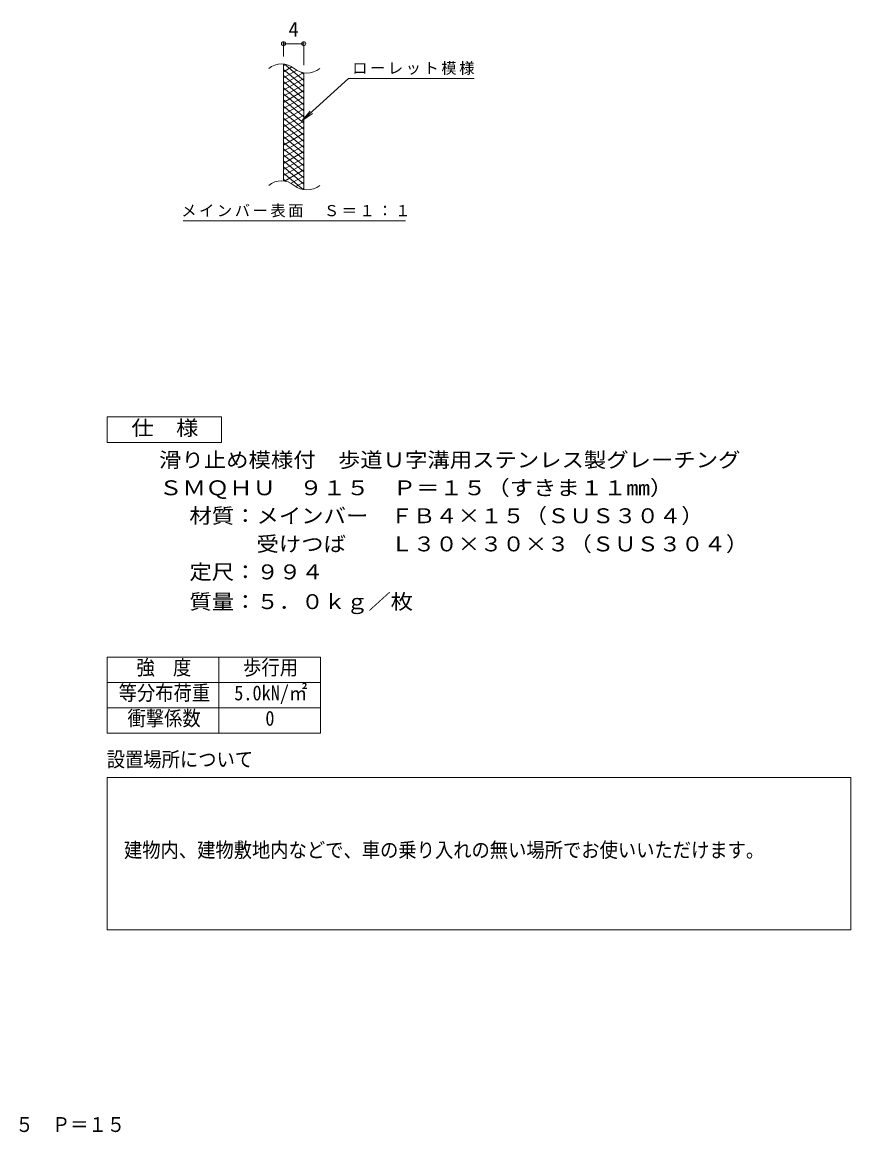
# Model space of a CAD drawing. Units: millimetres, scale not verified, with parts at other scales. Extents: x -1617 to 1786, y -1375 to 966.
# Drawn here: x 155 to 1786, y -1375 to 816 of the extents above; entities that cross this region are included whole.
import ezdxf
from ezdxf.enums import TextEntityAlignment as Align

# ---------------------------------------------------------------- set-up
doc = ezdxf.new("R2010")
doc.units = ezdxf.units.MM
doc.header["$LTSCALE"] = 10
doc.header["$PDMODE"] = 32
doc.header["$PDSIZE"] = 8
for name, color, linetype, lineweight in [('A-0', 6, 'Continuous', 5), ('A-4', 2, 'Continuous', 9), ('A-5', 7, 'Continuous', 9), ('C-2', 3, 'Continuous', 9), ('C-4', 7, 'Continuous', 9), ('C-5', 7, 'Continuous', 9), ('C-9', 6, 'Continuous', 5)]:
    doc.layers.add(name, color=color, linetype=linetype, lineweight=lineweight)
doc.layers.add('F-5', color=2, linetype='Continuous')
doc.styles.add('ＭＳ ゴシック', font='')
doc.styles.get('ＭＳ ゴシック').set_extended_font_data('MS Gothic')

msp = doc.modelspace()

# ---------------------------------------------------------------- linework, layer by layer
at = {"layer": 'A-4'}
for p, q in [((322.35, -433.14), (742.35, -433.14)), ((322.35, -433.14), (322.35, -583.14)), ((542.35, -433.14), (542.35, -583.14)), ((742.35, -433.14), (742.35, -583.14)), ((322.35, -483.14), (742.35, -483.14)), ((322.35, -533.14), (742.35, -533.14)), ((322.35, -583.14), (742.35, -583.14)), ((322.35, -969.74), (322.35, -670.08))]:
    msp.add_line(p, q, dxfattribs=at)
msp.add_lwpolyline([(322.35, -670.08), (1785.79, -670.08), (1785.79, -969.74), (322.35, -969.74)], dxfattribs=at)
at = {"layer": 'A-5'}
msp.add_lwpolyline([(322.35, -10.68), (322.35, 39.32), (547.35, 39.32), (547.35, -10.68)], close=True, dxfattribs=at)
at = {"layer": 'C-2'}
for p, q in [((669.25, 503.39), (669.25, 733.39)), ((709.25, 486.18), (709.25, 716.18))]:
    msp.add_line(p, q, dxfattribs=at)
for centre, start, end in [((665.28, 694.13), 50.82628, 129.17371), ((715.45, 755.71), 230.82628, 309.17371), ((665.28, 464.14), 50.82628, 129.17371), ((715.45, 525.71), 230.82628, 309.17371)]:
    msp.add_arc(centre, 39.71, start, end, dxfattribs=at)
at = {"layer": 'C-4'}
for p, q in [((669.25, 748.39), (669.25, 776.62)), ((669.25, 773.62), (709.25, 773.62)), ((709.25, 731.18), (709.25, 776.62))]:
    msp.add_line(p, q, dxfattribs=at)
for p in [(669.25, 773.62), (709.25, 773.62)]:
    msp.add_point(p, dxfattribs=at)
at = {"layer": 'C-5'}
for p, q in [((797.56, 705.28), (1044.64, 705.28)), ((705.59, 622.15), (726.17, 636.35)), ((471.62, 425.22), (909.66, 425.22))]:
    msp.add_line(p, q, dxfattribs=at)
msp.add_lwpolyline([(797.56, 705.28), (705.59, 622.15), (721.79, 641.19)], dxfattribs=at)
at = {"layer": 'C-9'}
for p, q in [((673.78, 732.93), (669.25, 730.31)), ((686.03, 728), (669.25, 718.31)), ((709.25, 689.57), (669.25, 723.13)), ((709.25, 701.57), (671.33, 733.38)), ((695.42, 721.42), (669.25, 706.31)), ((708.02, 716.7), (669.25, 694.31)), ((709.25, 677.57), (669.25, 711.13)), ((709.25, 705.4), (669.25, 682.31)), ((709.25, 713.57), (704.53, 717.53)), ((709.25, 665.57), (669.25, 699.13)), ((709.25, 693.4), (669.25, 670.31)), ((709.25, 653.57), (669.25, 687.13)), ((709.25, 681.4), (669.25, 658.31)), ((709.25, 641.57), (669.25, 675.13)), ((709.25, 669.4), (669.25, 646.31)), ((709.25, 629.57), (669.25, 663.13)), ((709.25, 657.4), (669.25, 634.31)), ((709.25, 617.57), (669.25, 651.13)), ((709.25, 645.4), (669.25, 622.31)), ((709.25, 605.57), (669.25, 639.13)), ((709.25, 633.4), (669.25, 610.31)), ((709.25, 593.57), (669.25, 627.13)), ((709.25, 621.4), (669.25, 598.31)), ((709.25, 581.57), (669.25, 615.13)), ((709.25, 609.4), (669.25, 586.31)), ((709.25, 569.57), (669.25, 603.13)), ((709.25, 597.4), (669.25, 574.31)), ((709.25, 557.57), (669.25, 591.13)), ((709.25, 585.4), (669.25, 562.31)), ((709.25, 545.57), (669.25, 579.13)), ((709.25, 573.4), (669.25, 550.31)), ((709.25, 533.57), (669.25, 567.13)), ((709.25, 561.4), (669.25, 538.31)), ((709.25, 521.57), (669.25, 555.13)), ((709.25, 549.4), (669.25, 526.31)), ((709.25, 509.57), (669.25, 543.13)), ((709.25, 537.4), (669.25, 514.31)), ((709.25, 497.57), (669.25, 531.13)), ((707.87, 486.73), (669.25, 519.13)), ((674.44, 502.78), (669.25, 507.13)), ((709.25, 525.4), (671.15, 503.41)), ((709.25, 513.4), (684.3, 499)), ((709.25, 501.4), (693.74, 492.45)), ((709.25, 489.4), (705.53, 487.26))]:
    msp.add_line(p, q, dxfattribs=at)

# ---------------------------------------------------------------- texts
at = {"layer": 'A-0', "color": 7, "style": 'ＭＳ ゴシック', "width": 0.9}
for s, p in [('設置場所について', (321.47, -657.95)), ('建物内、建物敷地内などで、車の乗り入れの無い場所でお使いいただけます。', (355.3, -836.26))]:
    msp.add_text(s, height=29.33, dxfattribs=at).set_placement(p, align=Align.BOTTOM_LEFT)
at = {"layer": 'A-5', "color": 2, "style": 'ＭＳ ゴシック'}
for s, width, p in [('仕\u3000様', 1.1, (369.85, -5.68)), ('滑り止め模様付\u3000歩道Ｕ字溝用ステンレス製グレーチング', 1.1, (424.44, -68.6)), ('ＳＭＱＨＵ\u3000９１５\u3000Ｐ＝１５（すきま１１mm）', 1.15, (424.44, -123.6)), ('材質：メインバー\u3000ＦＢ４×１５（ＳＵＳ３０４）', 1.1, (484.15, -178.6)), ('\u3000\u3000\u3000受けつば\u3000\u3000Ｌ３０×３０×３（ＳＵＳ３０４）', 1.1, (484.15, -234.05)), ('定尺：９９４', 1.1, (484.15, -289.05)), ('質量：５．０ｋｇ／枚', 1.1, (484.15, -347.62))]:
    msp.add_text(s, height=29.33, dxfattribs=dict(at, width=width)).set_placement(p, align=Align.BOTTOM_LEFT)
at = {"layer": 'A-5', "style": 'ＭＳ ゴシック', "width": 0.9}
for s, p in [('強\u3000度', (379.85, -477.14)), ('歩行用', (589.85, -477.14)), ('等分布荷重', (344.85, -527.14)), ('5.0kN/㎡', (572.35, -527.14)), ('衝撃係数', (362.35, -577.14)), ('0', (633.6, -577.14))]:
    msp.add_text(s, height=29.33, dxfattribs=at).set_placement(p, align=Align.BOTTOM_LEFT)
at = {"layer": 'C-4', "color": 2, "style": 'ＭＳ ゴシック'}
msp.add_text('4', height=29.33, dxfattribs=at).set_placement((679.25, 778.62), align=Align.BOTTOM_LEFT)
at = {"layer": 'C-5', "char_height": 21.99, "attachment_point": 7, "style": 'ＭＳ ゴシック'}
for s, insert in [('\\T1.17;ローレット模様', (804.64, 712.36)), ('\\T1.17;メインバー表面\u3000Ｓ＝１：１', (468.06, 431.92))]:
    msp.add_mtext(s, dxfattribs=dict(at, insert=insert))
at = {"layer": 'F-5', "style": 'ＭＳ ゴシック', "width": 0.9}
msp.add_text('ＳＭＱＨＵ\u3000９１５\u3000Ｐ＝１５', height=29.33, dxfattribs=at).set_placement((-146.51, -1376.51), align=Align.BOTTOM_LEFT)

doc.saveas('drawing.dxf')
